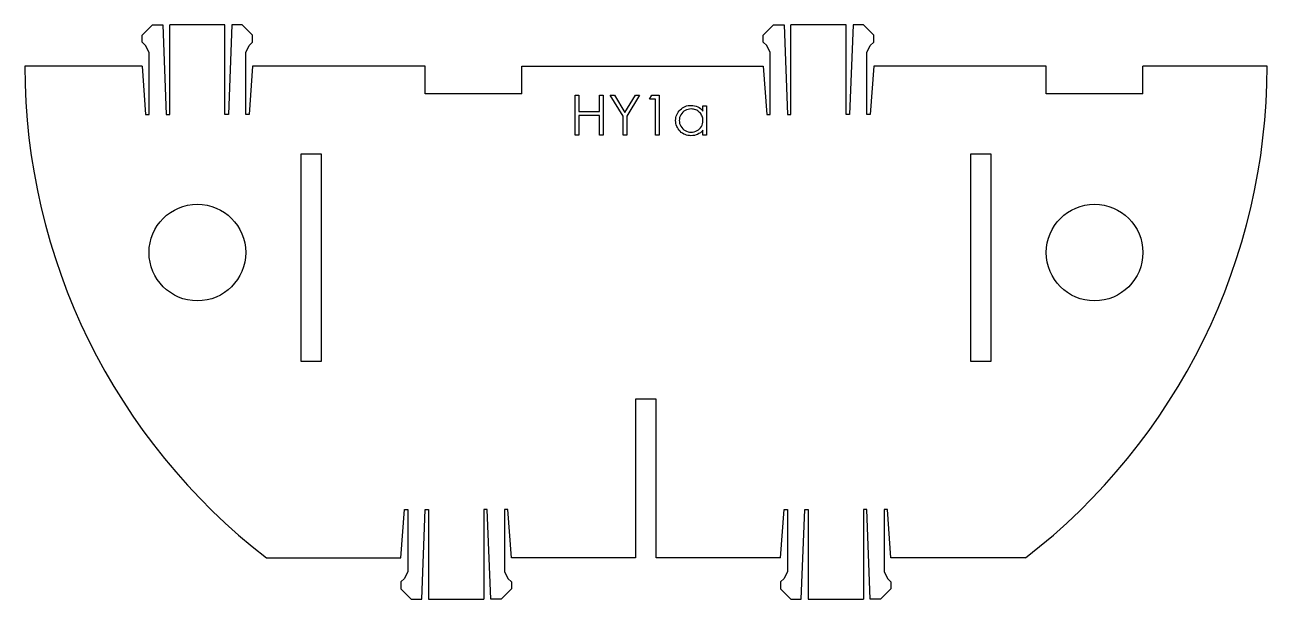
# Model space of a CAD drawing. Header units: millimetres. Extents: x 27 to 207, y 9 to 93.
import ezdxf

# ---------------------------------------------------------------- set-up
doc = ezdxf.new("R2010")
doc.units = ezdxf.units.MM

msp = doc.modelspace()

# ---------------------------------------------------------------- linework, layer by layer
at = {"color": 7, "linetype": 'Continuous', "lineweight": 25}
for p, q in [((44.45, 91.17), (45.95, 92.67)), ((45.95, 92.67), (47.45, 92.67)), ((47.45, 92.67), (47.95, 79.67)), ((56.45, 92.67), (48.45, 92.67)), ((48.45, 79.67), (48.45, 92.67)), ((56.45, 79.67), (56.45, 92.67)), ((57.45, 92.67), (56.95, 79.67)), ((58.95, 92.67), (57.45, 92.67)), ((60.45, 91.17), (58.95, 92.67)), ((134.45, 91.17), (135.95, 92.67)), ((135.95, 92.67), (137.45, 92.67)), ((137.45, 92.67), (137.95, 79.67)), ((138.45, 79.67), (138.45, 92.67)), ((146.45, 92.67), (138.45, 92.67)), ((146.45, 79.67), (146.45, 92.67)), ((147.45, 92.67), (146.95, 79.67)), ((148.95, 92.67), (147.45, 92.67)), ((150.45, 91.17), (148.95, 92.67)), ((44.45, 90.17), (44.45, 91.17)), ((44.95, 89.67), (44.45, 90.17)), ((59.95, 89.67), (60.45, 90.17)), ((60.45, 90.17), (60.45, 91.17)), ((134.45, 90.17), (134.45, 91.17)), ((134.95, 89.67), (134.45, 90.17)), ((149.95, 89.67), (150.45, 90.17)), ((150.45, 90.17), (150.45, 91.17)), ((45.45, 88.67), (44.95, 89.67)), ((45.45, 79.67), (45.45, 88.67)), ((59.45, 88.67), (59.95, 89.67)), ((59.45, 79.67), (59.45, 88.67)), ((135.45, 88.67), (134.95, 89.67)), ((135.45, 79.67), (135.45, 88.67)), ((149.45, 88.67), (149.95, 89.67)), ((149.45, 79.67), (149.45, 88.67)), ((44.45, 86.67), (27.45, 86.67)), ((44.45, 86.67), (44.95, 79.67)), ((60.45, 86.67), (59.95, 79.67)), ((85.45, 86.67), (60.45, 86.67)), ((85.45, 82.67), (85.45, 86.67)), ((99.45, 86.67), (134.45, 86.67)), ((99.45, 82.67), (99.45, 86.67)), ((134.45, 86.67), (134.95, 79.67)), ((150.45, 86.67), (149.95, 79.67)), ((175.45, 86.67), (150.45, 86.67)), ((175.45, 82.67), (175.45, 86.67)), ((189.45, 82.67), (189.45, 86.67)), ((207.45, 86.67), (189.45, 86.67)), ((99.45, 82.67), (85.45, 82.67)), ((189.45, 82.67), (175.45, 82.67)), ((44.95, 79.67), (45.45, 79.67)), ((47.95, 79.67), (48.45, 79.67)), ((56.95, 79.67), (56.45, 79.67)), ((59.95, 79.67), (59.45, 79.67)), ((134.95, 79.67), (135.45, 79.67)), ((137.95, 79.67), (138.45, 79.67)), ((146.95, 79.67), (146.45, 79.67)), ((149.95, 79.67), (149.45, 79.67)), ((70.45, 73.93), (67.45, 73.93)), ((67.45, 73.93), (67.45, 43.93)), ((70.45, 43.93), (70.45, 73.93)), ((167.45, 73.93), (164.45, 73.93)), ((164.45, 73.93), (164.45, 43.93)), ((167.45, 43.93), (167.45, 73.93)), ((67.45, 43.93), (70.45, 43.93)), ((164.45, 43.93), (167.45, 43.93)), ((118.95, 38.43), (115.95, 38.43)), ((115.95, 38.43), (115.95, 15.43)), ((118.95, 15.43), (118.95, 38.43)), ((81.95, 15.43), (82.45, 22.44)), ((82.45, 22.44), (82.95, 22.44)), ((82.95, 22.44), (82.95, 13.44)), ((84.95, 9.44), (85.45, 22.44)), ((85.45, 22.44), (85.95, 22.44)), ((85.95, 22.44), (85.95, 9.44)), ((93.95, 22.44), (93.95, 9.44)), ((94.45, 22.44), (93.95, 22.44)), ((94.95, 9.44), (94.45, 22.44)), ((97.45, 22.44), (96.95, 22.44)), ((96.95, 22.44), (96.95, 13.44)), ((97.95, 15.43), (97.45, 22.44)), ((136.95, 15.43), (137.45, 22.44)), ((137.45, 22.44), (137.95, 22.44)), ((137.95, 22.44), (137.95, 13.44)), ((139.95, 9.44), (140.45, 22.44)), ((140.45, 22.44), (140.95, 22.44)), ((140.95, 22.44), (140.95, 9.44)), ((148.95, 22.44), (148.95, 9.44)), ((149.45, 22.44), (148.95, 22.44)), ((149.95, 9.44), (149.45, 22.44)), ((151.95, 22.44), (151.95, 13.44)), ((152.45, 22.44), (151.95, 22.44)), ((152.95, 15.43), (152.45, 22.44)), ((62.45, 15.43), (81.95, 15.43)), ((115.95, 15.43), (97.95, 15.43)), ((136.95, 15.43), (118.95, 15.43)), ((172.45, 15.43), (152.95, 15.43)), ((82.95, 13.44), (82.45, 12.44)), ((96.95, 13.44), (97.45, 12.44)), ((137.95, 13.44), (137.45, 12.44)), ((151.95, 13.44), (152.45, 12.44)), ((82.45, 12.44), (81.95, 11.94)), ((81.95, 11.94), (81.95, 10.94)), ((81.95, 10.94), (83.45, 9.44)), ((97.95, 10.94), (96.45, 9.44)), ((97.45, 12.44), (97.95, 11.94)), ((97.95, 11.94), (97.95, 10.94)), ((137.45, 12.44), (136.95, 11.94)), ((136.95, 11.94), (136.95, 10.94)), ((136.95, 10.94), (138.45, 9.44)), ((152.95, 10.94), (151.45, 9.44)), ((152.45, 12.44), (152.95, 11.94)), ((152.95, 11.94), (152.95, 10.94)), ((83.45, 9.44), (84.95, 9.44)), ((85.95, 9.44), (93.95, 9.44)), ((96.45, 9.44), (94.95, 9.44)), ((138.45, 9.44), (139.95, 9.44)), ((140.95, 9.44), (148.95, 9.44)), ((151.45, 9.44), (149.95, 9.44))]:
    msp.add_line(p, q, dxfattribs=at)
at = {"color": 7, "linetype": 'Continuous', "flags": 128}
for points in [[(107.2, 82.49), (107.72, 82.49), (107.72, 82.49), (107.72, 80.11), (107.72, 80.11), (110.71, 80.11), (110.71, 80.11), (110.71, 82.49), (110.71, 82.49), (111.23, 82.49), (111.23, 82.49), (111.23, 76.67), (111.23, 76.67), (110.71, 76.67), (110.71, 76.67), (110.71, 79.51), (110.71, 79.51), (107.72, 79.51), (107.72, 79.51), (107.72, 76.67), (107.72, 76.67), (107.2, 76.67), (107.2, 76.67), (107.2, 82.49)], [(112.27, 82.49), (112.87, 82.49), (112.87, 82.49), (114.4, 79.99), (114.4, 79.99), (115.93, 82.49), (115.93, 82.49), (116.53, 82.49), (116.53, 82.49), (114.66, 79.44), (114.66, 79.44), (114.66, 76.67), (114.66, 76.67), (114.14, 76.67), (114.14, 76.67), (114.14, 79.44), (114.14, 79.44), (112.27, 82.49)], [(118.29, 82.49), (119.36, 82.49), (119.36, 82.49), (119.36, 76.67), (119.36, 76.67), (118.84, 76.67), (118.84, 76.67), (118.84, 81.9), (118.84, 81.9), (117.95, 81.9), (117.95, 81.9), (118.29, 82.49)], [(126.23, 80.93), (126.23, 76.67), (126.23, 76.67), (125.71, 76.67), (125.71, 76.67), (125.71, 77.41), (125.71, 77.41), (125.53, 77.21), (125.34, 77.04), (125.13, 76.9), (124.92, 76.79), (124.7, 76.71), (124.47, 76.65), (124.22, 76.61), (123.97, 76.6), (123.97, 76.6), (123.74, 76.61), (123.53, 76.64), (123.32, 76.69), (123.12, 76.76), (122.93, 76.85), (122.74, 76.96), (122.57, 77.09), (122.4, 77.24), (122.25, 77.41), (122.12, 77.58), (122.01, 77.77), (121.91, 77.96), (121.84, 78.16), (121.79, 78.37), (121.76, 78.58), (121.75, 78.81), (121.75, 78.81), (121.76, 79.03), (121.79, 79.25), (121.84, 79.45), (121.92, 79.65), (122.01, 79.84), (122.12, 80.02), (122.25, 80.19), (122.41, 80.36), (122.58, 80.51), (122.75, 80.64), (122.94, 80.75), (123.13, 80.84), (123.33, 80.91), (123.54, 80.96), (123.76, 80.99), (123.99, 81), (123.99, 81), (124.25, 80.99), (124.49, 80.95), (124.73, 80.88), (124.95, 80.79), (125.16, 80.68), (125.35, 80.53), (125.54, 80.35), (125.71, 80.14), (125.71, 80.14), (125.71, 80.93), (125.71, 80.93), (126.23, 80.93)], [(123.99, 80.48), (123.76, 80.46), (123.55, 80.42), (123.34, 80.35), (123.13, 80.26), (122.95, 80.14), (122.78, 80), (122.63, 79.83), (122.51, 79.64), (122.4, 79.44), (122.33, 79.24), (122.29, 79.02), (122.27, 78.81), (122.27, 78.81), (122.29, 78.59), (122.33, 78.38), (122.41, 78.17), (122.51, 77.97), (122.64, 77.78), (122.78, 77.61), (122.95, 77.47), (123.14, 77.34), (123.34, 77.25), (123.55, 77.18), (123.77, 77.13), (123.99, 77.12), (123.99, 77.12), (124.21, 77.13), (124.43, 77.18), (124.65, 77.24), (124.86, 77.34), (125.05, 77.46), (125.22, 77.6), (125.36, 77.76), (125.49, 77.94), (125.58, 78.13), (125.65, 78.34), (125.69, 78.56), (125.71, 78.79), (125.71, 78.79), (125.7, 78.97), (125.68, 79.14), (125.64, 79.3), (125.58, 79.45), (125.51, 79.6), (125.43, 79.74), (125.33, 79.87), (125.21, 79.99), (125.08, 80.11), (124.95, 80.21), (124.81, 80.29), (124.66, 80.36), (124.5, 80.41), (124.34, 80.45), (124.17, 80.47), (123.99, 80.48)]]:
    msp.add_lwpolyline(points, dxfattribs=at)
at = {"color": 7, "linetype": 'Continuous', "lineweight": 25}
for centre in [(52.45, 59.67), (182.45, 59.67)]:
    msp.add_circle(centre, 7, dxfattribs=at)
for start, end in [(180, 232.3301), (307.6699, 0)]:
    msp.add_arc((117.45, 86.67), 90, start, end, dxfattribs=at)

doc.saveas('drawing.dxf')
